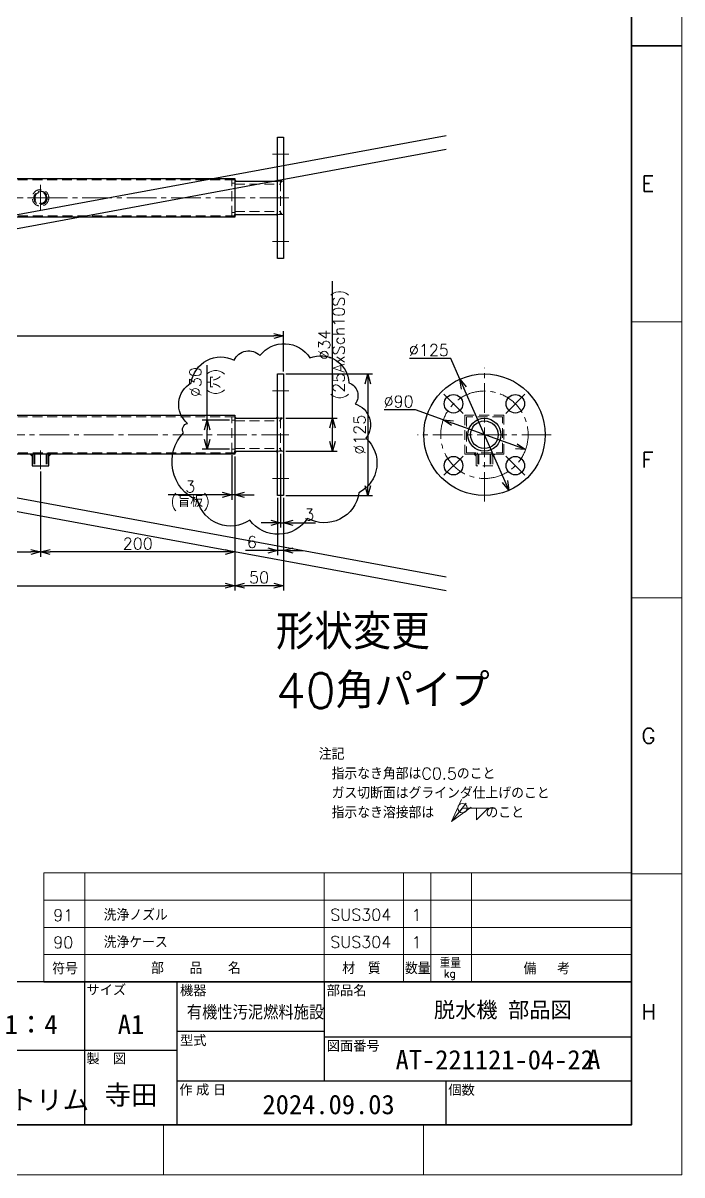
# Model space of a CAD drawing. Header units: millimetres. Extents: x 0 to 3313, y -19 to 2332.
# Drawn here: x 2635 to 3313, y 0 to 1185 of the extents above; entities that cross this region are included whole.
import ezdxf
from ezdxf.enums import TextEntityAlignment as Align

# ---------------------------------------------------------------- set-up
doc = ezdxf.new("R2010")
doc.units = ezdxf.units.MM
doc.header["$LTSCALE"] = 1.6
doc.header["$PDMODE"] = 99
doc.header["$PDSIZE"] = 1
doc.linetypes.add('CENTER2', pattern=[28.575000000000003, 19.05, -3.175, 3.175, -3.175])
doc.linetypes.add('HIDDEN', pattern=[9.524999999999999, 6.35, -3.175])
for name, color, linetype, lineweight in [('04_HIDDEN', 2, 'HIDDEN', 13), ('05_CENTER', 4, 'CENTER2', 13), ('07_TEXT', 3, 'Continuous', 13), ('08_DIM', 3, 'Continuous', 13), ('90_FRAME', 5, 'Continuous', 35)]:
    doc.layers.add(name, color=color, linetype=linetype, lineweight=lineweight)
doc.layers.add('91_BLANK', color=5, linetype='Continuous', lineweight=0, plot=False)
doc.styles.add('KSS_TXT', font='txt.shx', dxfattribs={"bigfont": 'extfont2.shx'})
doc.styles.add('MS_G', font='MS Gothic.ttf')
doc.styles.get("Standard").update_dxf_attribs({"font": 'txt.shx', "bigfont": 'extfont2.shx'})
doc.styles.add('表題用', font='MS PGothic.ttf')
doc.dimstyles.new('KSS_DIM', dxfattribs={"dimscale": 4, "dimtxt": 3, "dimasz": 2.5, "dimexe": 1.25, "dimexo": 0.625, "dimtad": 1, "dimdsep": 46, "dimtxsty": 'KSS_TXT', "dimblk": 'OPEN30', "dimcen": 0, "dimazin": 2, "dimtfac": 0.75, "dimtmove": 0, "dimatfit": 3, "dimldrblk": 'OPEN30', "dimfxl": 1.25, "dimtolj": 1, "dimarcsym": 0})
doc.dimstyles.new('KSS_DIM$3', dxfattribs={"dimscale": 4, "dimtxt": 3, "dimasz": 2.5, "dimexe": 1.25, "dimexo": 0.625, "dimtad": 1, "dimtih": 1, "dimtoh": 1, "dimdsep": 46, "dimtxsty": 'KSS_TXT', "dimblk": 'OPEN30', "dimcen": 0, "dimazin": 2, "dimtfac": 0.75, "dimtofl": 0, "dimtmove": 0, "dimatfit": 3, "dimldrblk": 'OPEN30', "dimfxl": 1.25, "dimtolj": 1, "dimarcsym": 0})

# ---------------------------------------------------------------- blocks, each defined once
blk = doc.blocks.new('_Open30')
at = {"color": 0, "linetype": 'ByBlock', "lineweight": -2}
for p, q in [((-1, 0.26794919), (0, 0)), ((0, 0), (-1, -0.26794919)), ((0, 0), (-1, 0))]:
    blk.add_line(p, q, dxfattribs=at)
blk = doc.blocks.new('*D217')
at = {"layer": '08_DIM', "color": 0, "lineweight": -2, "transparency": 16777216}
for p, q in [((2953.067627495608, 778.5091223267027), (2953.067627495608, 919.5091223267027)), ((2905.100127295897, 778.5091223267027), (2958.067627495608, 778.5091223267027)), ((2953.067627495608, 754.5091223215186), (2953.067627495608, 768.5091223267027)), ((2905.100127295897, 744.5091223215186), (2958.067627495608, 744.5091223215186))]:
    blk.add_line(p, q, dxfattribs=at)
at = {"layer": 'Defpoints', "color": 0, "transparency": 16777216}
for p in [(2902.600127295897, 778.5091223267027), (2953.067627495608, 778.5091223267027), (2902.600127295897, 744.5091223215186)]:
    blk.add_point(p, dxfattribs=at)
at = {"layer": '08_DIM', "color": 0, "lineweight": -2, "transparency": 16777216, "xscale": 10, "yscale": 10, "zscale": 10}
for p, rotation in [((2953.067627495608, 778.5091223267027), 90), ((2953.067627495608, 744.5091223215186), 270)]:
    blk.add_blockref('_Open30', p, dxfattribs=dict(at, rotation=rotation))
at = {"layer": '08_DIM', "color": 0, "transparency": 16777216, "char_height": 12, "attachment_point": 5, "rotation": 90, "style": 'KSS_TXT'}
for s, insert in [('\\A1;(25AxSch10S)', (2961.567627495608, 854.0091223267032)), ('\\A1;%%C34', (2944.567627495608, 854.0091223267032))]:
    blk.add_mtext(s, dxfattribs=dict(at, insert=insert))
blk = doc.blocks.new('*D218')
at = {"layer": '08_DIM', "color": 0, "lineweight": -2, "transparency": 16777216}
for p, q in [((2824.013035922129, 776.509122320289), (2824.013035922129, 833.204903555788)), ((2847.100127295897, 776.509122320289), (2819.013035922129, 776.509122320289)), ((2824.013035922129, 756.509122320289), (2824.013035922129, 766.509122320289)), ((2847.100142295894, 746.509122320289), (2819.013035922129, 746.509122320289))]:
    blk.add_line(p, q, dxfattribs=at)
at = {"layer": 'Defpoints', "color": 0, "transparency": 16777216}
for p in [(2824.013035922129, 776.509122320289), (2849.600127295897, 776.509122320289), (2849.600142295894, 746.509122320289)]:
    blk.add_point(p, dxfattribs=at)
at = {"layer": '08_DIM', "color": 0, "lineweight": -2, "transparency": 16777216, "xscale": 10, "yscale": 10, "zscale": 10}
for p, rotation in [((2824.013035922129, 776.509122320289), 90), ((2824.013035922129, 746.509122320289), 270)]:
    blk.add_blockref('_Open30', p, dxfattribs=dict(at, rotation=rotation))
at = {"layer": '08_DIM', "color": 0, "transparency": 16777216, "insert": (2824.013035922129, 815.7049035557884), "char_height": 12, "attachment_point": 5, "rotation": 90, "style": 'KSS_TXT'}
blk.add_mtext('\\A1;%%C30\\P(穴)', dxfattribs=at)
blk = doc.blocks.new('*D219')
at = {"layer": '08_DIM', "color": 0, "lineweight": -2, "transparency": 16777216}
for p, q in [((3074.77048867594, 840.0823043397261), (3032.27048867594, 840.0823043397263)), ((3084.221498549121, 818.6819383964889), (3074.77048867594, 840.0823043397261)), ((3130.67991730307, 713.4839568241739), (3088.261361049463, 809.5342878249855))]:
    blk.add_line(p, q, dxfattribs=at)
at = {"layer": 'Defpoints', "color": 0, "transparency": 16777216}
for p in [(3084.221498549121, 818.6819383964889), (3134.719779803413, 704.3363062526705)]:
    blk.add_point(p, dxfattribs=at)
at = {"layer": '08_DIM', "color": 0, "lineweight": -2, "transparency": 16777216, "xscale": 10, "yscale": 10, "zscale": 10}
for p, rotation in [((3084.221498549121, 818.6819383964889), 113.8276159403617), ((3134.719779803413, 704.3363062526705), 293.8276159403617)]:
    blk.add_blockref('_Open30', p, dxfattribs=dict(at, rotation=rotation))
at = {"layer": '08_DIM', "color": 0, "transparency": 16777216, "insert": (3052.270488675939, 848.5823043397265), "char_height": 12, "attachment_point": 5, "style": 'KSS_TXT'}
blk.add_mtext('\\A1;%%C125', dxfattribs=at)
blk = doc.blocks.new('*D220')
at = {"layer": '08_DIM', "color": 0, "lineweight": -2, "transparency": 16777216}
for p, q in [((3038.671921241686, 787.1707361414032), (3006.171921241686, 787.1707361414032)), ((3067.163956940774, 776.8435488943011), (3038.671921241686, 787.1707361414032)), ((3142.375836470606, 749.5823461036588), (3076.565441882002, 773.4358985454712))]:
    blk.add_line(p, q, dxfattribs=at)
at = {"layer": 'Defpoints', "color": 0, "transparency": 16777216}
for p in [(3067.163956940774, 776.8435488943011), (3151.777321411833, 746.1746957548291)]:
    blk.add_point(p, dxfattribs=at)
at = {"layer": '08_DIM', "color": 0, "lineweight": -2, "transparency": 16777216, "xscale": 10, "yscale": 10, "zscale": 10}
for p, rotation in [((3067.163956940774, 776.8435488943011), 160.0765090255153), ((3151.777321411833, 746.1746957548291), 340.0765090255153)]:
    blk.add_blockref('_Open30', p, dxfattribs=dict(at, rotation=rotation))
at = {"layer": '08_DIM', "color": 0, "transparency": 16777216, "insert": (3021.171921241686, 795.6707361414033), "char_height": 12, "attachment_point": 5, "style": 'KSS_TXT'}
blk.add_mtext('\\A1;%%C90', dxfattribs=at)
blk = doc.blocks.new('*D203')
at = {"layer": '08_DIM', "color": 0, "lineweight": -2, "transparency": 16777216}
for p, q in [((2899.600127295897, 742.009122321515), (2899.600127295897, 665.9106341025536)), ((2902.600127295897, 696.5091223270956), (2902.600127295897, 665.9106341025536)), ((2889.600127295897, 670.9106341025536), (2879.600127295897, 670.9106341025536)), ((2899.600127295897, 670.9106341025536), (2902.600127295897, 670.9106341025536)), ((2912.600127295897, 670.9106341025536), (2935.600127295897, 670.9106341025536))]:
    blk.add_line(p, q, dxfattribs=at)
at = {"layer": 'Defpoints', "color": 0, "transparency": 16777216}
for p in [(2899.600127295897, 744.509122321515), (2902.600127295897, 699.0091223270956), (2902.600127295897, 670.9106341025536)]:
    blk.add_point(p, dxfattribs=at)
at = {"layer": '08_DIM', "color": 0, "lineweight": -2, "transparency": 16777216, "xscale": 10, "yscale": 10, "zscale": 10}
blk.add_blockref('_Open30', (2899.600127295897, 670.9106341025536), dxfattribs=at)
at = {"layer": '08_DIM', "color": 0, "lineweight": -2, "transparency": 16777216, "xscale": 10, "yscale": 10, "zscale": 10, "rotation": 180}
blk.add_blockref('_Open30', (2902.600127295897, 670.9106341025536), dxfattribs=at)
at = {"layer": '08_DIM', "color": 0, "transparency": 16777216, "insert": (2929.100127295897, 679.4106341025536), "char_height": 12, "attachment_point": 5, "style": 'KSS_TXT'}
blk.add_mtext('\\A1;3', dxfattribs=at)
blk = doc.blocks.new('*D204')
at = {"layer": '08_DIM', "color": 0, "lineweight": -2, "transparency": 16777216}
for p, q in [((2905.100127295897, 824.0091223270992), (2994.405384142839, 824.0091223270992)), ((2989.405384142839, 814.0091223270992), (2989.405384142839, 709.0091223270992)), ((2905.100127295897, 699.0091223270992), (2994.405384142839, 699.0091223270992))]:
    blk.add_line(p, q, dxfattribs=at)
at = {"layer": 'Defpoints', "color": 0, "transparency": 16777216}
for p in [(2902.600127295897, 824.0091223270992), (2902.600127295897, 699.0091223270992), (2989.405384142839, 699.0091223270992)]:
    blk.add_point(p, dxfattribs=at)
at = {"layer": '08_DIM', "color": 0, "lineweight": -2, "transparency": 16777216, "xscale": 10, "yscale": 10, "zscale": 10}
for p, rotation in [((2989.405384142839, 824.0091223270992), 90), ((2989.405384142839, 699.0091223270992), 270)]:
    blk.add_blockref('_Open30', p, dxfattribs=dict(at, rotation=rotation))
at = {"layer": '08_DIM', "color": 0, "transparency": 16777216, "insert": (2980.905384142839, 761.5091223270997), "char_height": 12, "attachment_point": 5, "rotation": 90, "style": 'KSS_TXT'}
blk.add_mtext('\\A1;%%C125', dxfattribs=at)
blk = doc.blocks.new('*D205')
at = {"layer": '08_DIM', "color": 0, "lineweight": -2, "transparency": 16777216}
for p, q in [((2852.600127295897, 739.0091223237123), (2852.600127295897, 601.1910663605659)), ((2902.600127295897, 696.5091223270956), (2902.600127295897, 601.1910663605659)), ((2892.600127295897, 606.1910663605659), (2862.600127295897, 606.1910663605659))]:
    blk.add_line(p, q, dxfattribs=at)
at = {"layer": 'Defpoints', "color": 0, "transparency": 16777216}
for p in [(2852.600127295897, 741.5091223237123), (2902.600127295897, 699.0091223270956), (2852.600127295897, 606.1910663605659)]:
    blk.add_point(p, dxfattribs=at)
at = {"layer": '08_DIM', "color": 0, "lineweight": -2, "transparency": 16777216, "xscale": 10, "yscale": 10, "zscale": 10, "rotation": 180}
blk.add_blockref('_Open30', (2852.600127295897, 606.1910663605659), dxfattribs=at)
at = {"layer": '08_DIM', "color": 0, "lineweight": -2, "transparency": 16777216, "xscale": 10, "yscale": 10, "zscale": 10}
blk.add_blockref('_Open30', (2902.600127295897, 606.1910663605659), dxfattribs=at)
at = {"layer": '08_DIM', "color": 0, "transparency": 16777216, "insert": (2877.600127295897, 614.6910663605659), "char_height": 12, "attachment_point": 5, "style": 'KSS_TXT'}
blk.add_mtext('\\A1;50', dxfattribs=at)
blk = doc.blocks.new('*D207')
at = {"layer": '08_DIM', "color": 0, "lineweight": -2, "transparency": 16777216}
for p, q in [((2852.600127295897, 739.0091223245054), (2852.600127295897, 635.9097188783835)), ((2652.60012729506, 723.6882674274075), (2652.60012729506, 635.9097188783835)), ((2842.600127295897, 640.9097188783835), (2662.60012729506, 640.9097188783835))]:
    blk.add_line(p, q, dxfattribs=at)
at = {"layer": 'Defpoints', "color": 0, "transparency": 16777216}
for p in [(2852.600127295897, 741.5091223245054), (2652.60012729506, 726.1882674274075), (2652.60012729506, 640.9097188783835)]:
    blk.add_point(p, dxfattribs=at)
at = {"layer": '08_DIM', "color": 0, "lineweight": -2, "transparency": 16777216, "xscale": 10, "yscale": 10, "zscale": 10, "rotation": 180}
blk.add_blockref('_Open30', (2652.60012729506, 640.9097188783835), dxfattribs=at)
at = {"layer": '08_DIM', "color": 0, "lineweight": -2, "transparency": 16777216, "xscale": 10, "yscale": 10, "zscale": 10}
blk.add_blockref('_Open30', (2852.600127295897, 640.9097188783835), dxfattribs=at)
at = {"layer": '08_DIM', "color": 0, "transparency": 16777216, "insert": (2752.600127295478, 649.4097188783835), "char_height": 12, "attachment_point": 5, "style": 'KSS_TXT'}
blk.add_mtext('\\A1;200', dxfattribs=at)
blk = doc.blocks.new('*D213')
at = {"layer": '08_DIM', "color": 0, "lineweight": -2, "transparency": 16777216}
for p, q in [((602.6001272958965, 784.0091223245054), (602.6001272958965, 868.093417899644)), ((2902.600127295897, 826.5091223270956), (2902.600127295897, 868.093417899644)), ((612.6001272958965, 863.093417899644), (2892.600127295897, 863.093417899644))]:
    blk.add_line(p, q, dxfattribs=at)
at = {"layer": 'Defpoints', "color": 0, "transparency": 16777216}
for p in [(2902.600127295897, 863.093417899644), (2902.600127295897, 824.0091223270956), (602.6001272958965, 781.5091223245054)]:
    blk.add_point(p, dxfattribs=at)
at = {"layer": '08_DIM', "color": 0, "lineweight": -2, "transparency": 16777216, "xscale": 10, "yscale": 10, "zscale": 10, "rotation": 180}
blk.add_blockref('_Open30', (602.6001272958965, 863.093417899644), dxfattribs=at)
at = {"layer": '08_DIM', "color": 0, "lineweight": -2, "transparency": 16777216, "xscale": 10, "yscale": 10, "zscale": 10}
blk.add_blockref('_Open30', (2902.600127295897, 863.093417899644), dxfattribs=at)
at = {"layer": '08_DIM', "color": 0, "transparency": 16777216, "insert": (1752.600127295897, 871.593417899644), "char_height": 12, "attachment_point": 5, "style": 'KSS_TXT'}
blk.add_mtext('\\A1;2300', dxfattribs=at)
blk = doc.blocks.new('*D214')
at = {"layer": '08_DIM', "color": 0, "lineweight": -2, "transparency": 16777216}
for p, q in [((852.6001272950598, 723.6882674274075), (852.6001272950598, 635.9097188783835)), ((2652.60012729506, 723.6882674274075), (2652.60012729506, 635.9097188783835)), ((862.6001272950598, 640.9097188783835), (2642.60012729506, 640.9097188783835))]:
    blk.add_line(p, q, dxfattribs=at)
at = {"layer": 'Defpoints', "color": 0, "transparency": 16777216}
for p in [(852.6001272950598, 726.1882674274075), (2652.60012729506, 726.1882674274075), (2652.60012729506, 640.9097188783835)]:
    blk.add_point(p, dxfattribs=at)
at = {"layer": '08_DIM', "color": 0, "lineweight": -2, "transparency": 16777216, "xscale": 10, "yscale": 10, "zscale": 10, "rotation": 180}
blk.add_blockref('_Open30', (852.6001272950598, 640.9097188783835), dxfattribs=at)
at = {"layer": '08_DIM', "color": 0, "lineweight": -2, "transparency": 16777216, "xscale": 10, "yscale": 10, "zscale": 10}
blk.add_blockref('_Open30', (2652.60012729506, 640.9097188783835), dxfattribs=at)
at = {"layer": '08_DIM', "color": 0, "transparency": 16777216, "insert": (1752.60012729506, 649.4097188783835), "char_height": 12, "attachment_point": 5, "style": 'KSS_TXT'}
blk.add_mtext('\\A1;18x100=1800', dxfattribs=at)
blk = doc.blocks.new('Weld-line')
blk.add_line((0, 0), (1, 0))
blk = doc.blocks.new('Weld10-s5')
blk.add_circle((0, 0), 2)
blk = doc.blocks.new('Weld10-a1')
for p, q in [((5, 0), (0, 5)), ((0, 5), (0, 0)), ((0, 0), (5, 0))]:
    blk.add_line(p, q)
at = {"width": 0.9}
blk.add_attdef('S', text='', height=2.8, dxfattribs=at).set_placement((-2, 1), align=Align.RIGHT)
blk.add_attdef('L', (8, 1), '', height=2.8, dxfattribs=at)
blk = doc.blocks.new('*D239')
at = {"layer": '08_DIM', "color": 0, "lineweight": -2, "transparency": 16777216}
for p, q in [((2896.600127295897, 696.5091223211184), (2896.600127295897, 637.5133790806349)), ((2902.600127295897, 696.5091223211184), (2902.600127295897, 637.5133790806349)), ((2886.600127295897, 642.5133790806349), (2863.600127295897, 642.5133790806349)), ((2902.600127295897, 642.5133790806349), (2896.600127295897, 642.5133790806349)), ((2912.600127295897, 642.5133790806349), (2922.600127295897, 642.5133790806349))]:
    blk.add_line(p, q, dxfattribs=at)
at = {"layer": 'Defpoints', "color": 0, "transparency": 16777216}
for p in [(2896.600127295897, 699.0091223211184), (2902.600127295897, 699.0091223211184), (2896.600127295897, 642.5133790806349)]:
    blk.add_point(p, dxfattribs=at)
at = {"layer": '08_DIM', "color": 0, "lineweight": -2, "transparency": 16777216, "xscale": 10, "yscale": 10, "zscale": 10}
blk.add_blockref('_Open30', (2896.600127295897, 642.5133790806349), dxfattribs=at)
at = {"layer": '08_DIM', "color": 0, "lineweight": -2, "transparency": 16777216, "xscale": 10, "yscale": 10, "zscale": 10, "rotation": 180}
blk.add_blockref('_Open30', (2902.600127295897, 642.5133790806349), dxfattribs=at)
at = {"layer": '08_DIM', "color": 0, "transparency": 16777216, "insert": (2870.100127295897, 651.0133790806349), "char_height": 12, "attachment_point": 5, "style": 'KSS_TXT'}
blk.add_mtext('\\A1;6', dxfattribs=at)
blk = doc.blocks.new('*D240')
at = {"layer": '08_DIM', "color": 0, "lineweight": -2, "transparency": 16777216}
for p, q in [((602.6001272958965, 739.0091223237123), (602.6001272958965, 601.1910663605659)), ((2852.600127295897, 739.0091223237123), (2852.600127295897, 601.1910663605659)), ((612.6001272958965, 606.1910663605659), (2842.600127295897, 606.1910663605659))]:
    blk.add_line(p, q, dxfattribs=at)
at = {"layer": 'Defpoints', "color": 0, "transparency": 16777216}
for p in [(602.6001272958965, 741.5091223237123), (2852.600127295897, 741.5091223237123), (2852.600127295897, 606.1910663605659)]:
    blk.add_point(p, dxfattribs=at)
at = {"layer": '08_DIM', "color": 0, "lineweight": -2, "transparency": 16777216, "xscale": 10, "yscale": 10, "zscale": 10, "rotation": 180}
blk.add_blockref('_Open30', (602.6001272958965, 606.1910663605659), dxfattribs=at)
at = {"layer": '08_DIM', "color": 0, "lineweight": -2, "transparency": 16777216, "xscale": 10, "yscale": 10, "zscale": 10}
blk.add_blockref('_Open30', (2852.600127295897, 606.1910663605659), dxfattribs=at)
at = {"layer": '08_DIM', "color": 0, "transparency": 16777216, "char_height": 12, "attachment_point": 5, "style": 'KSS_TXT'}
for s, insert in [('\\A1;2250', (1727.600127295897, 614.6910663605659)), ('\\A1;(□-1.5x40x40)', (1727.600127295897, 597.6910663605659))]:
    blk.add_mtext(s, dxfattribs=dict(at, insert=insert))
blk = doc.blocks.new('*D243')
at = {"layer": '08_DIM', "color": 0, "lineweight": -2, "transparency": 16777216}
for p, q in [((2849.600127295897, 740.5091223241088), (2849.600127295897, 694.700701587929)), ((2852.6001272992, 739.0091223248983), (2852.6001272992, 694.700701587929)), ((2839.600127295897, 699.700701587929), (2783.800127295896, 699.700701587929)), ((2852.6001272992, 699.700701587929), (2849.600127295897, 699.700701587929)), ((2862.6001272992, 699.700701587929), (2872.6001272992, 699.700701587929))]:
    blk.add_line(p, q, dxfattribs=at)
at = {"layer": 'Defpoints', "color": 0, "transparency": 16777216}
for p in [(2849.600127295897, 743.0091223241088), (2852.6001272992, 741.5091223248983), (2849.600127295897, 699.700701587929)]:
    blk.add_point(p, dxfattribs=at)
at = {"layer": '08_DIM', "color": 0, "lineweight": -2, "transparency": 16777216, "xscale": 10, "yscale": 10, "zscale": 10}
blk.add_blockref('_Open30', (2849.600127295897, 699.700701587929), dxfattribs=at)
at = {"layer": '08_DIM', "color": 0, "lineweight": -2, "transparency": 16777216, "xscale": 10, "yscale": 10, "zscale": 10, "rotation": 180}
blk.add_blockref('_Open30', (2852.6001272992, 699.700701587929), dxfattribs=at)
at = {"layer": '08_DIM', "color": 0, "transparency": 16777216, "char_height": 12, "attachment_point": 5, "style": 'KSS_TXT'}
for s, insert in [('\\A1;3', (2806.700127295896, 708.200701587929)), ('\\A1;(盲板)', (2806.700127295896, 691.200701587929))]:
    blk.add_mtext(s, dxfattribs=dict(at, insert=insert))
blk = doc.blocks.new('Jis_w20130906110600')
blk.add_blockref('Weld10-s5', (0, 0))
at = {"xscale": -1, "rotation": 180}
blk.add_blockref('Weld10-a1', (6, 0), dxfattribs=at)
at = {"layer": '08_DIM', "xscale": 14, "yscale": 14, "zscale": 14}
blk.add_blockref('Weld-line', (0, 0), dxfattribs=at)
at = {"style": 'KSS_TXT', "flags": 1}
blk.add_attdef('JISINFO', (0, 0), '', height=3, dxfattribs=at)
at = {"layer": '08_DIM'}
blk.add_leader([(-4.630805428080293, -5.765361229938435), (0, 0)], dimstyle='KSS_DIM', dxfattribs=at)

msp = doc.modelspace()

# ---------------------------------------------------------------- linework, layer by layer
at = {"color": 1}
for p, q in [((607.7240963479289, 1068.977308656503), (3070.182929964958, 615.3312258153883)), ((3070.182929964958, 1068.977308656503), (607.7240963479289, 615.3312258153883)), ((607.7240963479289, 1054.837149201681), (3070.182929964958, 601.1910663605659)), ((3070.182929964958, 1054.837149201681), (607.7240963479289, 601.1910663605659))]:
    msp.add_line(p, q, dxfattribs=at)
at = {"color": 0}
for p, q in [((2852.60014229465, 1022.219604820257), (2896.60014229465, 1022.219604820257)), ((2852.60014229465, 988.2196048150727), (2896.60014229465, 988.2196048150727)), ((2852.600127295897, 778.5091223267027), (2896.600127295897, 778.5091223267027)), ((2852.600127295897, 744.509122321515), (2896.600127295897, 744.509122321515))]:
    msp.add_line(p, q, dxfattribs=at)
for points in [[(2902.600142295894, 942.7196048198239), (2896.600142295894, 942.7196048198239), (2896.600142295894, 1067.719604819824), (2902.600142295894, 1067.719604819824)], [(2852.600142295894, 985.2196048142432), (602.600142292591, 985.2196048142432), (602.600142292591, 1025.219604813454), (2852.600142295894, 1025.219604813454)], [(2902.600127295897, 699.0091223270956), (2896.600127295897, 699.0091223270956), (2896.600127295897, 824.0091223270956), (2902.600127295897, 824.0091223270956)], [(2852.600127295897, 741.5091223241088), (602.6001272925932, 741.5091223241088), (602.6001272925932, 781.5091223233194), (2852.600127295897, 781.5091223233194)]]:
    msp.add_lwpolyline(points, close=True, dxfattribs=at)
at = {"color": 3}
for points in [[(2852.60014229465, 1022.219604820257), (2854.10014229465, 1022.219604820257), (2854.10014229465, 1022.219604820257), (2852.60014229465, 1023.719604820257)], [(2896.60014229465, 1022.219604820257), (2895.10014229465, 1022.219604820257), (2895.10014229465, 1022.219604820257), (2896.60014229465, 1023.719604820257)], [(2899.600142294654, 1022.219604820253), (2899.600142294654, 1020.719604820253), (2899.600142294654, 1020.719604820253), (2901.100142294654, 1022.219604820253)], [(2852.60014229465, 988.2196048150727), (2854.10014229465, 988.2196048150727), (2854.10014229465, 988.2196048150727), (2852.60014229465, 986.7196048150727)], [(2896.60014229465, 988.2196048150727), (2895.10014229465, 988.2196048150727), (2895.10014229465, 988.2196048150727), (2896.60014229465, 986.7196048150727)], [(2899.600142294654, 988.2196048150727), (2899.600142294654, 989.7196048150727), (2899.600142294654, 989.7196048150727), (2901.100142294654, 988.2196048150727)], [(2852.600127295897, 778.5091223267027), (2854.100127295897, 778.5091223267027), (2854.100127295897, 778.5091223267027), (2852.600127295897, 780.0091223267027)], [(2896.600127295897, 778.5091223267027), (2895.100127295897, 778.5091223267027), (2895.100127295897, 778.5091223267027), (2896.600127295897, 780.0091223267027)], [(2899.600127295897, 778.5091223266991), (2899.600127295897, 777.0091223266991), (2899.600127295897, 777.0091223266991), (2901.100127295897, 778.5091223266991)], [(2644.10012729506, 741.5091223241088), (2642.10012729506, 741.5091223241088), (2644.10012729506, 739.5091223241088), (2644.10012729506, 739.5091223241088)], [(2661.10012729506, 741.5091223241088), (2663.10012729506, 741.5091223241088), (2661.10012729506, 739.5091223241088), (2661.10012729506, 739.5091223241088)], [(2852.600127295897, 744.509122321515), (2854.100127295897, 744.509122321515), (2854.100127295897, 744.509122321515), (2852.600127295897, 743.009122321515)], [(2896.600127295897, 744.509122321515), (2895.100127295897, 744.509122321515), (2895.100127295897, 744.509122321515), (2896.600127295897, 743.009122321515)], [(2899.600127295897, 744.5091223215186), (2899.600127295897, 746.0091223215186), (2899.600127295897, 746.0091223215186), (2901.100127295897, 744.5091223215186)], [(3100.970639176305, 741.5091223219806), (3098.970639176305, 741.5091223219806), (3100.970639176305, 739.5091223219806), (3100.970639176305, 739.5091223219806)], [(3117.970639176305, 741.5091223219806), (3119.970639176305, 741.5091223219806), (3117.970639176305, 739.5091223219806), (3117.970639176305, 739.5091223219806)]]:
    msp.add_lwpolyline(points, close=True, dxfattribs=at)
at = {"color": 1}
msp.add_lwpolyline([(2929.79738838931, 840.5941784421739, -0.52056705), (2969.927873583565, 814.9218715559637, -0.52056705), (2976.348750502464, 793.2608593608129, -0.52056705), (2987.585280659398, 757.9614338360097, -0.52056705), (2980.361791900064, 701.8032607442892, -0.52056705), (2927.389552868015, 675.3286892298438, -0.52056705), (2867.996436917063, 673.7241694567438, -0.52056705), (2814.221568240016, 693.7806618787945, -0.52056705), (2799.774590721354, 763.5772483001692, -0.52056705), (2799.774590721354, 763.5772483001692, -0.52056705), (2803.787649923517, 773.2043669387622, -0.52056705), (2807.800691321117, 814.9218715559637, -0.52056705), (2851.944235717536, 838.1874035242108, -0.52056705), (2878.430355233562, 843.0009533601387, -0.52056705)], format="xyb", close=True, dxfattribs=at)
msp.add_lwpolyline([(2644.10012729506, 741.5091223241088), (2644.10012729506, 729.5091223241088), (2661.10012729506, 729.5091223241088), (2661.10012729506, 741.5091223241088)], close=True)
at = {"color": 0}
for centre, radius in [((3109.470639176305, 761.5091223245709), 62.5), ((3077.650834022725, 793.3289274777726), 9.5), ((3141.290444332679, 793.3289274777726), 9.5), ((3109.470639176305, 761.5091223245709), 17), ((3109.470639176305, 761.5091223245709), 14.20000000000073), ((3077.650834022725, 729.6893171712381), 9.5), ((3141.290444332679, 729.6893171712381), 9.5)]:
    msp.add_circle(centre, radius, dxfattribs=at)
at = {"layer": '04_HIDDEN'}
for p, q in [((2852.600142295894, 1023.719604814243), (602.6001422958943, 1023.719604814243)), ((2849.600142295894, 986.7196048142432), (2849.600142295894, 1023.719604814243)), ((2849.600142295894, 1020.219604817663), (2852.600142295894, 1020.219604817663)), ((2852.60014229465, 1019.419604820258), (2899.60014229465, 1019.419604820258)), ((2896.60014229465, 1022.219604820257), (2902.60014229465, 1022.219604820257)), ((2899.60014229465, 1022.219604820257), (2899.60014229465, 988.2196048202568)), ((602.6001422958943, 986.7196048142432), (2852.600142295894, 986.7196048142432)), ((2849.600142295894, 990.2196048176629), (2852.600142295894, 990.2196048176629)), ((2852.60014229465, 991.019604815072), (2899.60014229465, 991.019604815072)), ((2896.60014229465, 988.2196048150727), (2902.60014229465, 988.2196048150727)), ((2852.600127295897, 780.0091223241088), (602.6001272958965, 780.0091223241088)), ((2849.600127295897, 743.0091223241088), (2849.600127295897, 780.0091223241088)), ((2849.600142295894, 776.5091223279251), (2852.600142295894, 776.5091223279251)), ((2852.600127295897, 775.7091223266998), (2899.600127295897, 775.7091223266998)), ((2896.600127295897, 778.5091223267027), (2902.600127295897, 778.5091223267027)), ((2899.600127295897, 778.5091223267027), (2899.600127295897, 744.5091223267027)), ((2852.600127295897, 747.3091223215179), (2899.600127295897, 747.3091223215179)), ((602.6001272958965, 743.0091223241088), (2852.600127295897, 743.0091223241088)), ((2645.600127294223, 743.0091223241088), (2645.600127294223, 741.5091223241088)), ((2645.833997848302, 741.5091223241088), (2645.833997848302, 729.5091223241088)), ((2646.689997848302, 741.5091223241088), (2646.689997848302, 729.5091223241088)), ((2658.510256741814, 741.5091223241088), (2658.510256741814, 729.5091223241088)), ((2659.366256741814, 741.5091223241088), (2659.366256741814, 729.5091223241088)), ((2659.600127294223, 743.0091223241088), (2659.600127294223, 741.5091223241088)), ((2849.600142295894, 746.5091223279251), (2852.600142295894, 746.5091223279251)), ((2896.600127295897, 744.509122321515), (2902.600127295897, 744.509122321515)), ((3102.470639177141, 743.0091223219806), (3102.470639177141, 741.5091223219806)), ((3102.70450972955, 741.5091223219806), (3102.70450972955, 729.5091223219806)), ((3103.56050972955, 741.5091223219806), (3103.56050972955, 729.5091223219806)), ((3115.380768623063, 741.5091223219806), (3115.380768623063, 729.5091223219806)), ((3116.236768623063, 741.5091223219806), (3116.236768623063, 729.5091223219806)), ((3116.470639177141, 743.0091223219806), (3116.470639177141, 741.5091223219806))]:
    msp.add_line(p, q, dxfattribs=at)
for points in [[(3089.470639176305, 741.5091223219806), (3129.470639176305, 741.5091223219806), (3129.470639176305, 781.5091223219806), (3089.470639176305, 781.5091223219806)], [(3090.970639176305, 743.0091223219806), (3127.970639176305, 743.0091223219806), (3127.970639176305, 780.0091223219806), (3090.970639176305, 780.0091223219806)], [(3117.970639176305, 741.5091223219806), (3117.970639176305, 729.5091223219806), (3100.970639176305, 729.5091223219806), (3100.970639176305, 741.5091223219806)]]:
    msp.add_lwpolyline(points, close=True, dxfattribs=at)
for radius in [8.5, 6.999999999165084, 6.5785, 5.7225]:
    msp.add_circle((2652.60012729506, 1005.219604814258), radius, dxfattribs=at)
at = {"layer": '05_CENTER'}
for p, q in [((2891.231928011446, 1050.219604819824), (2908.044984953987, 1050.219604819824)), ((2652.600127294227, 991.8499366436299), (2652.600127294227, 1018.589272993922)), ((592.474494631897, 1005.219604814243), (2908.110624501147, 1005.219604814243)), ((2639.23045911908, 1005.219604818776), (2665.969795469373, 1005.219604818776)), ((2891.231928011446, 960.2196048198239), (2908.044984953987, 960.2196048198239)), ((3109.470639177702, 692.6892261622834), (3109.470639177702, 830.329018486862)), ((2891.231913011448, 806.5091223270956), (2908.044969953989, 806.5091223270956)), ((3087.50360472785, 783.4761567746264), (3067.798063319578, 803.1816981828979)), ((3131.437673627554, 783.4761567746264), (3151.143215035825, 803.1816981828979)), ((594.124782191182, 761.5091223241088), (2908.110609501149, 761.5091223241088)), ((3178.290535338596, 761.5091223245054), (3040.650743014014, 761.5091223245054)), ((2652.60012729506, 726.1882674270109), (2652.60012729506, 745.230000445119)), ((3087.50360472785, 739.5420878743844), (3067.798063319578, 719.8365464661128)), ((3131.437673627554, 739.5420878743844), (3151.143215035825, 719.8365464661128)), ((2891.231913011448, 716.5091223270956), (2908.044969953989, 716.5091223270956))]:
    msp.add_line(p, q, dxfattribs=at)
msp.add_circle((3109.470639176305, 761.5091223245709), 45, dxfattribs=at)
at = {"layer": '90_FRAME'}
msp.add_line((3312.803439193518, 1161.723697891917), (3260.955724908015, 1161.723697891917), dxfattribs=at)
at = {"layer": '90_FRAME', "color": 4, "lineweight": 13}
for p, q in [((3312.803439193518, 877.7348223930649), (3260.955724908015, 877.7348223930649)), ((3312.803439193518, 593.7459468942131), (3260.955724908015, 593.7459468942131)), ((2656.069992768332, 310.7016214586315), (3260.955701801782, 310.7016214586315)), ((2656.070015874565, 310.7016214586315), (2656.070015874565, 198.7016244671281)), ((2698.070010624573, 310.7016214586315), (2698.070010624573, 198.7016244671281)), ((2944.431898635686, 310.7016214586315), (2944.431898635686, 198.7016244671281)), ((3026.208353593612, 310.7016214586315), (3026.208353593628, 198.7016244671281)), ((3054.208350093614, 310.7016214586315), (3054.20835009363, 198.7016244671281)), ((3096.208344843624, 310.7016214586315), (3096.208344843623, 198.7016244671281)), ((3312.803439193518, 309.7570713953615), (3260.955724908015, 309.7570713953615)), ((2656.069992768332, 282.7016199634972), (3260.955701801782, 282.7016199634972)), ((2656.069992768332, 254.7016214586315), (3260.955701801782, 254.7016214586315)), ((2656.069992768332, 226.7016214586315), (3260.955701801782, 226.7016214586315)), ((2779.104147765468, -1.126752522395691e-07), (2779.104147765468, 51.61591018200809)), ((3046.837767764388, -1.126752522395691e-07), (3046.837767764388, 51.61591018200809))]:
    msp.add_line(p, q, dxfattribs=at)
at = {"layer": '90_FRAME', "color": 7, "lineweight": 25}
msp.add_line((2656.070015874565, 198.7016244671281), (3260.955724908015, 198.7016244671281), dxfattribs=at)
at = {"layer": '90_FRAME', "color": 0, "lineweight": 25}
for p, q in [((2698.070010624573, 51.61591018200807), (2698.070010624573, 198.7016244671281)), ((2793.384296338414, 51.61591018200807), (2793.384296338414, 198.7016244671281)), ((2944.431898635686, 198.7016244671281), (2944.431898635686, 96.8730530389671)), ((2793.384296338414, 147.7873387530485), (2944.431898635686, 147.7873387530485)), ((2944.431898635686, 142.1301958959261), (3260.955724908015, 142.1301958959261)), ((2793.384296338414, 127.9873387531256), (2468.955724911213, 127.9873387531256)), ((2793.384296338414, 96.8730530389671), (3260.955724908015, 96.8730530389671)), ((3069.927153480171, 96.8730530389671), (3069.927153480171, 51.61591018200807))]:
    msp.add_line(p, q, dxfattribs=at)
at = {"layer": '90_FRAME'}
msp.add_lwpolyline([(155.3836106315844, 51.61591018200809), (3260.955724908015, 51.61591018200807), (3260.955724908015, 2271.831485601825), (155.3836106315844, 2271.831485601825)], close=True, dxfattribs=at)
at = {"layer": '90_FRAME', "color": 0, "lineweight": 25}
msp.add_lwpolyline([(2468.955724911213, 51.61591018200807), (3260.955724908015, 51.61591018200807), (3260.955724908015, 198.7016244671281), (2468.955724911213, 198.7016244671281)], close=True, dxfattribs=at)
at = {"layer": '91_BLANK'}
msp.add_lwpolyline([(-8.093381893559126e-07, -1.126752522395691e-07), (3312.803439188015, -1.126752522395691e-07), (3312.803439188015, 2331.679199898026), (-8.093381893559126e-07, 2331.679199898026)], close=True, dxfattribs=at)

# ---------------------------------------------------------------- block references
at = {"layer": '08_DIM', "xscale": 2.4, "yscale": 2.4, "zscale": 2.4}
msp.add_blockref('Jis_w20130906110600', (3086.859664674612, 377.470118797218), dxfattribs=at)

# ---------------------------------------------------------------- texts
at = {"layer": '07_TEXT', "color": 1, "ltscale": 2, "char_height": 36, "attachment_point": 1}
for s, insert in [('形状変更', (2894.778428970013, 576.6841566531641)), ('40角パイプ', (2894.778428970013, 516.2535365812967))]:
    msp.add_mtext_dynamic_manual_height_columns(s, width=288.7164365960029, gutter_width=15, heights=[82.52776355231094], dxfattribs=dict(at, insert=insert))
at = {"layer": '07_TEXT', "ltscale": 2, "insert": (2938.985802720409, 438.9978239268296), "char_height": 12, "attachment_point": 1}
msp.add_mtext_dynamic_manual_height_columns('注記\\P\u3000指示なき角部はC0.5のこと\\P\u3000ガス切断面はグラインダ仕上げのこと\\P\u3000指示なき溶接部は\u3000\u3000\u3000\u3000のこと', width=288.7164365960029, gutter_width=15, heights=[0], dxfattribs=at)
at = {"layer": '07_TEXT', "color": 1, "ltscale": 2, "insert": (3215.247674885276, 129.0206424549804), "char_height": 20, "width": 58.79008252634185, "attachment_point": 1, "style": 'MS_G'}
msp.add_mtext('A', dxfattribs=at)
at = {"layer": '90_FRAME', "color": 0, "lineweight": 13, "style": 'KSS_TXT'}
for s, p in [('E', (3271.262776154246, 1019.729260142491)), ('F', (3271.262776154246, 735.740384643639)), ('G', (3271.262776154246, 451.7515091447873)), ('H', (3271.262776154246, 167.7626336459356))]:
    msp.add_text(s, height=16, dxfattribs=at).set_placement(p, align=Align.MIDDLE_LEFT)
at = {"layer": '90_FRAME', "color": 3, "lineweight": 13}
for s, p in [('91', (2676.039712852492, 267.1911235557189)), ('1', (3039.665221940936, 267.3923205944903)), ('90', (2676.039712852492, 239.1911250508532)), ('1', (3039.665221940936, 239.3923220896246))]:
    msp.add_text(s, height=12, dxfattribs=at).set_placement(p, align=Align.MIDDLE_CENTER)
for s, height, p in [('洗浄ノズル', 12, (2717.577544646552, 261.499816287759)), ('SUS304', 12, (2950.877395667214, 261.6589873006726)), ('洗浄ケース', 12, (2717.577544646552, 233.4998177828933)), ('SUS304', 12, (2950.877395667214, 233.6589873006726)), ('符号', 12, (2664.621994252741, 206.3275106742893)), ('部\u3000\u3000品\u3000\u3000名', 12, (2766.350850651698, 206.7630661754027)), ('材\u3000質', 12, (2963.105646341352, 206.6188954248648)), ('数量', 12, (3027.678922044203, 206.528707713084)), ('重量', 10, (3063.355111471703, 213.0730870623581)), ('備  考', 12, (3149.730082373996, 206.3275106742893)), ('kg', 8, (3067.77497053342, 203.2883888732092))]:
    msp.add_text(s, height=height, dxfattribs=at).set_placement(p)
at = {"layer": '90_FRAME', "color": 0, "style": '表題用'}
for s, p in [('サイズ', (2699.864085308026, 190.5905521223899)), ('機器', (2796.102612217173, 190.0099838312849)), ('部品名', (2947.150214514453, 190.0099838312849)), ('型式', (2796.102612217173, 138.5956981172053)), ('図面番号', (2947.150214514449, 132.9385552600829)), ('製\u3000図', (2699.864146253703, 119.8762664083911)), ('作 成 日', (2795.412463368136, 87.80121205187925)), ('個数', (3072.302040467706, 87.52464831262068))]:
    msp.add_text(s, height=10, dxfattribs=at).set_placement(p, align=Align.MIDDLE_LEFT)
at = {"layer": '90_FRAME', "color": 0, "style": 'MS_G'}
for s, height, p in [('脱水機 部品図', 16, (3057.45906803752, 161.8583705960455)), ('AT-221121-04-22', 20, (3018.011112294846, 108.5143805856874)), ('2024.09.03', 20, (2881.055564052571, 62.47935780311605))]:
    msp.add_text(s, height=height, dxfattribs=at).set_placement(p)
at = {"layer": '90_FRAME', "color": 0, "style": 'MS_G', "width": 0.9}
msp.add_text('有機性汚泥燃料施設', height=12.8, dxfattribs=at).set_placement((2803.147463597718, 161.2842602781881))
at = {"layer": '90_FRAME', "color": 0, "style": 'MS_G'}
msp.add_text('A1', height=20, dxfattribs=at).set_placement((2745.727153481491, 154.8587673244469), align=Align.MIDDLE)
at = {"layer": '90_FRAME', "color": 4, "style": 'MS_G'}
msp.add_text('アクアトリム', height=20, dxfattribs=at).set_placement((2538.936777746122, 67.18053213663848))
at = {"layer": '90_FRAME', "color": 0, "style": 'MS_G'}
for tag, p in [('1：4', (2642.912867767654, 154.8587673244469)), ('寺田', (2745.727153481491, 82.7301958961666))]:
    msp.add_attdef(tag, text='', height=20, dxfattribs=at).set_placement(p, align=Align.MIDDLE)

# ---------------------------------------------------------------- dimensions: what is measured, and where the dimension line sits
at = {"layer": '08_DIM'}
dim = msp.add_linear_dim(base=(2953.067627495608, 778.5091223267027), p1=(2902.600127295897, 744.5091223215186), p2=(2902.600127295897, 778.5091223267027), angle=90, text='%%C<>', dimstyle='KSS_DIM', override={"dimpost": '\\X(25AxSch10S)'}, dxfattribs=at)
dim.commit()
dim.dimension.update_dxf_attribs({"geometry": '*D217', "text_midpoint": (2953.067627495608, 854.0091223267032)})
for base, p1, p2, picture, middle in [((2902.600127295897, 863.093417899644), (602.6001272958965, 781.5091223245054), (2902.600127295897, 824.0091223270956), '*D213', (1752.600127295897, 871.593417899644)), ((2652.60012729506, 640.9097188783835), (2852.600127295897, 741.5091223245054), (2652.60012729506, 726.1882674274075), '*D207', (2752.600127295478, 649.4097188783835)), ((2852.600127295897, 606.1910663605659), (2902.600127295897, 699.0091223270956), (2852.600127295897, 741.5091223237123), '*D205', (2877.600127295897, 614.6910663605659)), ((2902.600127295897, 670.9106341025536), (2899.600127295897, 744.509122321515), (2902.600127295897, 699.0091223270956), '*D203', (2929.100127295897, 679.4106341025536)), ((2896.600127295897, 642.5133790806349), (2902.600127295897, 699.0091223211184), (2896.600127295897, 699.0091223211184), '*D239', (2870.100127295897, 651.0133790806349))]:
    dim = msp.add_linear_dim(base=base, p1=p1, p2=p2, dimstyle='KSS_DIM', dxfattribs=at)
    dim.commit()
    dim.dimension.update_dxf_attribs({"geometry": picture, "text_midpoint": middle})
for p1, p2, picture, middle in [((3134.719779803413, 704.3363062526705), (3084.221498549121, 818.6819383964889), '*D219', (3052.270488675939, 840.0823043397265)), ((3151.777321411833, 746.1746957548291), (3067.163956940774, 776.8435488943011), '*D220', (3021.171921241686, 787.1707361414033))]:
    dim = msp.add_diameter_dim_2p(p1=p1, p2=p2, dimstyle='KSS_DIM$3', override={"dimscale": 4, "dimpost": '%%C<>', "dimtix": 1, "dimatfit": 2}, dxfattribs=at)
    dim.commit()
    dim.dimension.update_dxf_attribs({"geometry": picture, "text_midpoint": middle, "dimtype": 163})
dim = msp.add_linear_dim(base=(2824.013035922129, 776.509122320289), p1=(2849.600142295894, 746.509122320289), p2=(2849.600127295897, 776.509122320289), angle=270, text='%%C<>', dimstyle='KSS_DIM', override={"dimpost": '\\X(穴)'}, dxfattribs=at)
dim.commit()
dim.dimension.update_dxf_attribs({"geometry": '*D218', "text_midpoint": (2824.013035922129, 815.7049035557884), "dimtype": 160})
dim = msp.add_linear_dim(base=(2989.405384142839, 699.0091223270992), p1=(2902.600127295897, 824.0091223270992), p2=(2902.600127295897, 699.0091223270992), angle=90, text='%%C<>', dimstyle='KSS_DIM', dxfattribs=at)
dim.commit()
dim.dimension.update_dxf_attribs({"geometry": '*D204', "text_midpoint": (2980.905384142839, 761.5091223270997)})
dim = msp.add_linear_dim(base=(2852.600127295897, 606.1910663605659), p1=(602.6001272958965, 741.5091223237123), p2=(2852.600127295897, 741.5091223237123), dimstyle='KSS_DIM', override={"dimpost": '\\X(□-1.5x40x40)'}, dxfattribs=at)
dim.commit()
dim.dimension.update_dxf_attribs({"geometry": '*D240', "text_midpoint": (1727.600127295897, 606.1910663605659)})
dim = msp.add_linear_dim(base=(2849.600127295897, 699.700701587929), p1=(2852.6001272992, 741.5091223248983), p2=(2849.600127295897, 743.0091223241088), angle=180, dimstyle='KSS_DIM', override={"dimpost": '\\X(盲板)'}, dxfattribs=at)
dim.commit()
dim.dimension.update_dxf_attribs({"geometry": '*D243', "text_midpoint": (2806.700127295896, 699.700701587929)})
dim = msp.add_linear_dim(base=(2652.60012729506, 640.9097188783835), p1=(852.6001272950598, 726.1882674274075), p2=(2652.60012729506, 726.1882674274075), text='18x100=<>', dimstyle='KSS_DIM', dxfattribs=at)
dim.commit()
dim.dimension.update_dxf_attribs({"geometry": '*D214', "text_midpoint": (1752.60012729506, 649.4097188783835)})

doc.saveas('drawing.dxf')
